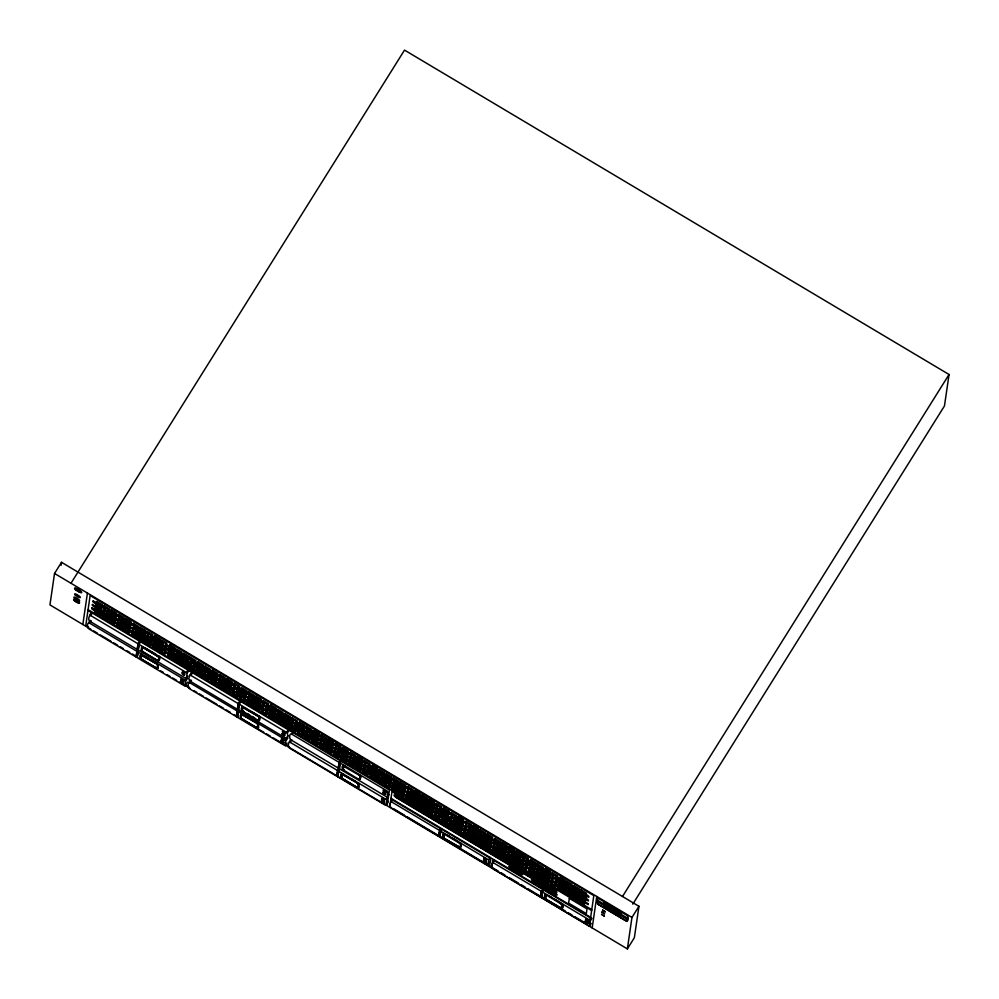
<?xml version="1.0" encoding="UTF-8"?>
<svg xmlns="http://www.w3.org/2000/svg" width="999" height="999" viewBox="0 0 999 999"><rect width="100%" height="100%" fill="white"/><g stroke="black" fill="none" stroke-linecap="round" stroke-linejoin="round"><path stroke-width="1.5" d="M273.177 737.874L627.372 948.888L634.353 937.724L638.948 906.293L61.513 562.3L54.533 573.463L49.95 604.907L90.884 629.283M61.076 565.297L61.513 562.3M82.842 624.5L87.425 593.056M136.051 656.992L136.888 651.311L89.573 623.126C87.138 621.341 86.551 628.259 88.961 628.945L136.051 656.992L137.225 650.761L138.224 651.36L137.6 655.619M91.284 612.762C89.935 614.785 86.913 619.78 90.085 621.39L137.188 649.45L138.349 643.219L139.348 643.818L138.174 650.049L185.514 678.234L186.351 678.458L187.949 675.898M137.188 649.45L138.012 643.768L139.985 640.621M187.6 682.18L184.528 685.851L137.05 657.592L138.224 651.36M138.174 650.049L139.011 644.355L140.971 641.208M157.343 667.844C159.465 668.319 156.306 668.93 155.657 667.719L141.933 659.54C139.073 659.215 139.398 652.609 142.27 654.495M141.184 650.361L141.621 647.177L142.395 647.202L158.004 656.568C160.065 657.28 158.916 662.187 156.806 660.002L143.082 651.823C141.221 651.66 140.722 648.676 142.432 650.799M141.096 658.179L140.684 655.219M157.505 667.594L156.081 667.782L141.958 659.377C139.673 658.94 140.197 653.496 142.395 654.757M142.407 651.373L142.233 647.539L143.182 647.752M141.346 658.141L141.296 655.581M157.305 668.044L157.33 664.422L141.121 655.057M161.189 640.759L161.314 639.86L166.821 643.144L166.683 644.03L157.929 639.397L157.805 640.297L160.489 642.369L163.299 643.568L163.436 642.682M158.928 658.915L159.228 656.83L158.891 657.379M157.917 668.406L158.366 665.284L157.118 664.273M142.308 651.51L156.781 660.177C159.528 663.061 160.814 657.167 158.029 656.405L143.294 647.627M159.54 659.278L159.665 656.855M176.299 649.85L176.436 648.963L181.93 652.247L181.806 653.134L172.802 648.289L172.665 649.175L175.349 651.261L178.172 652.447L178.297 651.56M185.24 685.963L185.514 680.307L137.874 651.91M186.363 678.421L187.113 673.226L188.699 670.741M190.447 679.969C189.098 681.992 186.076 686.987 189.248 688.611L236.351 716.658L237.512 710.439L238.511 711.026L237.337 717.257L284.678 745.441L285.514 745.666L287.113 743.106M191.471 672.589C190.122 674.625 187.1 679.607 190.272 681.231L237.362 709.29L238.536 703.059L239.535 703.646L238.361 709.877L285.414 737.911C287.799 739.847 288.511 733.378 286.626 732.454L239.198 704.195L241.159 701.048M237.362 709.29L238.199 703.608L240.16 700.461M236.351 716.658L237.512 710.439M238.361 709.877L239.198 704.195M238.299 712.449L237.337 717.257M242.195 714.884C239.685 712.399 239.46 719.205 242.245 719.043L257.705 728.171L258.554 727.534L258.604 723.838M240.821 715.908L241.159 713.798L240.784 714.397M241.845 708.541L242.145 706.48M242.045 714.822C240.472 714.035 240.26 717.969 241.571 718.581M242.457 708.903L242.757 706.842L242.445 711.101M241.433 716.271L241.746 714.173L242.532 714.347M256.768 727.622L257.58 727.759L257.73 724.175M257.405 720.067C259.265 721.615 260.04 717.12 258.316 716.483M258.304 719.779L258.966 719.792L259.415 716.67L259.078 717.22M257.28 727.147L257.917 727.222L257.967 723.551M258.204 728.071L258.117 724.25L241.983 714.597M243.269 711.663L256.993 719.842C259.553 723.101 261.076 717.007 258.217 716.233L243.719 707.604C241.234 705.044 240.085 710.926 242.745 711.325M259.228 720.704L259.927 716.795M262.962 701.473L263.087 700.586L268.594 703.858L268.456 704.757L259.028 699.662L258.891 700.549L261.576 702.634L264.398 703.82L264.523 702.934M277.36 710.077L277.497 709.178L282.992 712.462L282.867 713.348L273.888 708.541L273.763 709.427L276.448 711.513L279.258 712.699L279.395 711.812M285.527 745.629L285.814 739.972L238.174 711.575M290.809 739.522C289.46 741.545 286.438 746.54 289.61 748.164L336.713 776.211L337.874 769.992L338.873 770.579L337.699 776.81L384.902 804.919L385.876 805.219L388.261 801.398M336.713 776.211L337.537 770.529L339.51 767.382M339.061 762.362L291.745 734.178C289.285 732.379 288.811 739.347 291.134 739.997L338.224 768.044L339.398 761.812L340.397 762.412L339.223 768.643L386.563 796.827L387.387 797.052L388.986 794.492M338.224 768.044L339.398 761.812M337.699 776.81L338.873 770.579M339.223 768.643L340.397 762.412M356.593 787.1L342.607 778.596C339.61 778.508 340.159 771.79 343.057 774.525L357.754 783.291M342.182 777.734L341.046 776.585L341.496 773.401M344.205 765.434C341.508 763.998 341.283 770.354 344.131 770.429L358.117 778.933M342.707 767.294L343.007 765.234M341.933 778.134L341.87 774.237L357.954 783.416M342.133 777.484L342.108 773.726L341.758 774.312M343.306 769.854L343.269 766.133L344.131 765.609M343.319 767.657L343.619 765.596M357.642 786.7L357.892 787.349L357.992 783.641M358.254 778.833C360.252 780.419 360.914 775.686 359.053 775.162L342.694 765.721M356.543 786.887C358.816 789.947 360.452 783.903 357.767 783.491M359.153 778.533L359.802 778.596L360.277 775.424M357.854 778.596C360.339 781.805 361.963 775.736 359.078 774.999M360.09 779.457L360.889 775.786L360.539 776.335M379.033 770.479L379.158 769.592L384.665 772.864L384.528 773.763L375.362 768.818L375.224 769.705L377.909 771.79L380.731 772.989L380.856 772.102M385.889 805.182L386.638 799.999L388.224 797.502M387.412 797.015L387.587 791.283L340.047 762.949M387.237 804.969L389.423 790.047L87.962 610.464M389.797 806.493L391.97 791.57L591.645 910.514M438.686 836.113L439.51 830.431L392.207 802.247C389.76 800.449 389.185 807.379 391.596 808.054L438.686 836.113L439.86 829.882L440.859 830.469L440.234 834.739M410.214 793.581L410.089 794.467L415.584 797.739L415.709 796.852L407.467 791.295L407.604 790.409L413.099 793.693L412.974 794.58M490.234 861.288L487.162 864.959L439.685 836.7L440.859 830.469M442.682 837.025L443.131 833.84L443.906 833.865L459.515 843.231C461.588 843.993 460.439 848.913 458.316 846.665L443.194 837.674L443.469 833.291M444.068 838.149L443.281 837.299L444.08 833.653L444.105 837.374M453.758 819.492L453.633 820.379L456.318 822.464L459.128 823.651L459.265 822.764L450.911 817.194L451.048 816.308L456.543 819.58L456.418 820.466M459.965 846.952C461.588 848.601 461.863 843.83 459.54 843.056M487.862 865.084L488.611 859.889L490.197 857.404M489.622 865.958L490.721 858.503L390.884 799.025M491.62 867.157L492.719 859.689L590.546 917.981M540.471 896.99L541.296 891.308L493.993 863.124C491.545 861.325 490.971 868.256 493.381 868.93L540.471 896.99L541.645 890.758L542.632 891.345L541.47 897.577L588.811 925.773L589.635 925.986L591.233 923.426M541.47 897.577L542.632 891.345M562.375 905.406L562.062 907.492L561.063 908.016L546.366 899.362C543.256 899.337 544.143 892.294 546.79 895.466M545.941 898.501L544.805 897.352L545.254 894.167M545.854 899.025L545.067 898.176L545.854 894.53L545.891 898.251M561.725 908.041L561.85 904.495L546.815 895.291M545.841 899.212L560.064 907.716C562.812 910.589 564.123 904.694 561.313 903.933M566.346 882.08L566.483 881.193L571.977 884.465L571.853 885.364L563.186 880.793L563.049 881.68L565.734 883.765L568.556 884.964L568.681 884.065M561.75 907.829L562.637 907.916L562.974 905.768M580.881 889.909L580.756 890.796L586.251 894.068L586.376 893.181L580.506 889.784M589.46 925.436L593.818 895.591L90.135 595.541L85.789 625.386L88.461 626.985M589.647 925.961L590.397 920.766L591.982 918.281M592.182 927.921L596.765 896.478M598.101 902.097L598.114 904.12M606.755 907.916L607.854 908.665L606.73 908.079M610.526 910.151L611.7 911.338M614.785 912.699L616.395 913.548M615.384 913.049L615.796 913.298M616.67 912.699L616.383 911.962L620.928 915.234L617.981 913.586M617.607 914.884L617.682 914.347C613.898 912.774 621.378 916.832 617.644 914.684M627.022 919.317L626.76 921.003L625.661 920.753L598.413 904.507M627.372 948.888L631.955 917.444L638.948 906.293M70.979 583.266L404.52 50.112L949.05 374.5L944.467 405.944L632.792 904.145M259.54 720.217L258.142 719.917M258.516 727.597L257.13 727.297M360.402 778.983L359.265 778.795M357.942 787.312L356.743 787M358.541 787.699L358.916 787.087L357.742 786.962M460.514 847.589L444.056 838.336M89.723 615.247L90.709 615.584L92.283 613.061M88.586 622.827L90.16 620.304M89.573 623.126L91.159 620.604M158.004 656.568L158.766 656.106M156.781 660.177L159.353 660.389M158.441 660.501L157.942 659.864M156.88 664.11L157.243 663.398M139.011 644.355L186.338 672.552L187.912 670.029M185.315 680.169L186.788 677.572M185.989 680.806L187.562 678.284M189.935 675.074L190.896 675.424L192.47 672.901M188.911 682.442L189.748 682.729L191.446 680.269M257.255 720.179L243.244 711.837L243.606 711.126M242.67 715.147L242.557 714.16M241.471 718.718L242.557 718.668M258.554 715.696L258.192 716.408L242.432 707.342M242.22 714.71L258.117 723.451M257.292 723.85L258.291 723.576M286.626 732.454L288.099 729.869M287.3 733.104L288.886 730.581M285.502 739.772L288.124 735.726M286.276 740.471L287.862 737.949M291.745 734.178L293.331 731.655M289.273 741.995L290.234 742.357L291.808 739.822M342.819 769.23L343.656 769.305M344.917 765.808L344.555 766.52L343.294 766.096M343.032 774.7L342.919 773.713M357.53 783.341L357.892 782.617M338.536 771.128L385.864 799.325L387.437 796.79M391.208 801.947L392.794 799.412M439.685 836.7L439.023 835.564M459.515 843.231L459.877 842.519M458.291 846.84L459.065 846.34M492.994 862.824L494.58 860.289M561.288 904.107L561.663 903.396M560.064 907.716L560.839 907.217M542.295 891.895L589.622 920.091L591.208 917.569M622.502 896.49L949.05 374.5M284.191 740.222L281.643 738.698M140.522 654.67L157.293 664.198M443.756 834.165L445.005 834.59M545.529 895.042L546.628 895.379M605.594 907.379L604.432 906.543L605.569 907.542M613.398 912.162L612.012 911.175L613.823 912.224M285.202 732.841L282.63 731.206L285.239 732.654M587.974 922.964L586.013 922.04M609.74 908.303L610.389 908.603L607.954 906.942L610.039 908.366M611.55 909.465L613.498 910.913L610.451 909.102M612.162 909.927L609.827 908.728M74.725 599.388L77.422 600.661M183.416 682.991L180.981 681.343L183.504 682.18L183.217 681.618L180.931 680.544L183.267 682.417M385.314 793.194L383.104 791.595L385.09 793.88M384.066 802.209L381.668 800.686M486.051 862.1L483.966 860.938M588.011 921.815L585.576 920.166L587.986 920.554L585.564 919.205L586.775 920.416M609.939 908.391L608.591 907.616L610.352 909.04M605.906 903.583L604.62 903.196L607.792 904.744M606.343 904.545L605.694 903.346L606.343 903.983M241.721 713.81L243.007 714.597M342.495 773.738L343.369 774.15M184.365 675.436L182.268 674.088M384.028 800.998L382.155 799.887M486.001 860.901L483.828 859.415L486.301 860.027L483.953 858.029L484.977 858.253M608.441 905.656C603.159 902.959 614.56 908.715 608.204 905.631L608.978 906.33L607.579 905.007L609.065 905.369C597.652 899.4 609.003 905.581 605.144 903.933L607.692 905.856L605.981 904.432L606.98 905.344M77.235 601.935L79.083 602.335L77.984 601.061M183.479 671.59C180.257 670.891 187.712 674.65 183.816 671.79M184.216 674.125L182.317 672.764M182.817 673.863C189.473 676.635 177.073 669.792 184.403 674.874M182.193 680.406C178.883 679.42 185.964 683.491 182.867 680.819M283.004 733.703C288.162 735.851 278.696 730.556 284.315 734.49M284.228 735.127L282.33 733.753M383.004 798.363C379.757 797.439 386.75 801.41 383.678 798.763M382.342 800.636C388.998 803.471 376.348 796.29 384.128 801.835M586.763 919.13C583.453 918.143 590.534 922.214 587.449 919.542M256.78 727.834L242.22 719.205M357.217 786.712L356.306 786.937L341.833 778.271M183.317 672.864C187.712 674.525 179.595 669.742 183.479 672.889M283.504 732.704L285.052 734.115L282.617 732.766M282.642 738.81L284.216 740.034M283.054 741.196L281.506 739.784L283.991 740.396L281.443 738.873L282.642 740.097M519.93 873.601L522.427 874.35L511.488 867.02A3.159 0.699 32 0 0 509.078 866.408A3.159 0.699 32 0 0 511.263 868.518L519.917 873.675A3.134 0.699 32 0 0 522.702 874.525A3.134 0.699 32 0 0 520.142 872.177M382.842 799.625C387.3 801.323 379.083 796.49 383.004 799.65M484.64 860.676C490.172 862.849 478.721 856.443 486.101 861.737M586.425 921.553C591.957 923.725 580.494 917.319 587.887 922.614M619.305 913.81L618.643 913.598L620.779 914.859M610.501 910.301L611.026 910.451M606.655 906.73C609.078 907.529 602.834 903.845 605.144 905.831M189.748 682.729L237.175 710.976M54.533 573.463L631.955 917.444M597.852 900.449L627.672 918.206M597.652 901.835L627.472 919.592M611.688 911.363L610.926 910.663M598.801 904.619L625.674 920.628C628.496 923.501 629.295 915.584 626.361 914.984L599.425 898.938C596.765 896.752 596.091 904.182 598.676 904.545M88.087 609.627L591.758 909.677M145.192 648.001L155.732 654.283M90.709 615.584L138.012 643.768M190.896 675.424L238.199 703.608M251.935 711.937L259.253 716.395M390.971 798.363L590.646 917.307M338.574 767.494L339.56 768.094M247.327 713.523L249.825 715.009M252.322 716.495L254.807 717.981M137.525 648.9L138.524 649.5M237.712 708.741L238.699 709.34M446.69 834.664L449.325 836.225M451.96 837.799L458.553 841.732M440.509 831.018L488.598 859.852M548.476 895.541L551.111 897.102M553.746 898.675L560.339 902.609M290.234 742.357L337.537 770.529M351.286 778.858L355.232 781.218M145.355 656.505L147.989 658.066M150.624 659.64L157.343 663.648M252.235 720.092L257.505 723.239M184.927 684.452L188.948 686.85M285.414 744.317L289.435 746.703M393.781 808.865L404.433 815.209M407.093 816.795L498.326 871.14M501.011 872.739L505.032 875.136M509.053 877.534L518.431 883.116M521.116 884.714L525.137 887.112M527.809 888.71L545.229 899.088M547.914 900.686L551.935 903.084M555.956 905.481L565.334 911.063M568.019 912.661L572.04 915.059M574.725 916.657L585.439 923.039M337.05 775.674L338.049 776.26M93.556 630.881L97.577 633.279M100.262 634.877L110.989 641.258M113.661 642.856L117.682 645.254M120.367 646.852L123.052 648.451M127.073 650.849L129.758 652.434M132.43 654.033L137.8 657.23M140.472 658.828L143.157 660.426M147.178 662.824L149.862 664.422M152.535 666.021L156.556 668.406M160.577 670.804L163.262 672.402M167.283 674.8L169.967 676.398M172.64 677.996L176.661 680.381M179.345 681.98L190.072 688.373M194.093 690.771L196.766 692.369M199.45 693.968L203.471 696.353M206.156 697.951L216.87 704.345M219.555 705.943L223.576 708.328M226.261 709.927L230.282 712.324M234.303 714.722L238.324 717.12M240.996 718.718L243.681 720.316M246.366 721.902L250.387 724.3M253.059 725.898L263.786 732.292M266.471 733.89L270.492 736.275M589.622 920.091L590.384 920.728M186.338 672.552L187.1 673.189M561.638 903.558L562.499 904.282M158.354 656.018L159.128 656.368M344.106 770.591L343.132 769.929M459.852 842.681L460.714 843.406M243.581 711.288L242.832 710.801M385.864 799.325L386.625 799.962M257.193 723.613L257.954 724.125M384.702 791.645L385.901 792.869L383.678 791.72M586.95 920.591L587.862 921.253M484.99 859.54C481.043 856.48 488.698 861.388 485.664 858.665M485.164 859.714L486.076 860.376M183.654 673.051L184.315 673.488M383.179 799.812L384.103 800.486M460.077 842.632L461.063 843.406M243.094 711.563L242.27 711.176M605.007 907.117C602.809 906.031 607.779 909.053 605.057 907.142M562.05 903.645L562.949 904.395M358.229 783.016L359.19 783.628M343.793 769.417L342.782 768.755M609.502 905.768L606.917 903.895M443.531 837.125L443.019 836.388M511.313 868.468A2.835 0.624 32 0 1 509.365 866.57A2.835 0.624 32 0 1 511.513 867.12M79.47 602.797A3.372 0.749 32 0 1 77.348 602.16M74.288 599.038A3.372 0.749 32 0 1 77.585 600.599M78.259 601.086A3.372 0.749 32 0 1 79.533 602.385M91.858 607.904L91.733 608.791L94.418 610.876L97.228 612.062L97.365 611.176L94.68 609.09L91.858 607.904M92.432 604.47L92.295 605.357L94.98 607.442L97.802 608.641L97.927 607.754L92.432 604.47M93.119 600.986L92.994 601.885L95.679 603.958L98.489 605.157L98.614 604.27L95.929 602.185L93.119 600.986M95.067 611.763L94.942 612.649L100.437 615.933L100.574 615.034L95.067 611.763M95.579 608.316L95.454 609.203L100.949 612.487L101.086 611.588L98.401 609.515L95.579 608.316M96.216 604.932L96.091 605.831L101.586 609.103L101.723 608.216L96.216 604.932M96.853 601.523L96.728 602.409L102.223 605.694L102.348 604.795L96.853 601.523M99.313 608.516L99.188 609.402L104.683 612.674L104.82 611.788L99.313 608.516M100.025 605.032L99.888 605.918L105.395 609.203L105.519 608.316L102.835 606.231L100.025 605.032M99.163 612.225L99.026 613.111L104.533 616.395L104.658 615.496L101.973 613.423L99.163 612.225M102.335 616.008L102.21 616.895L107.705 620.179L107.842 619.28L105.157 617.207L102.335 616.008M103.159 612.849L103.022 613.736L105.707 615.809L108.529 617.007L108.654 616.121L105.969 614.035L103.159 612.849M104.083 605.819L103.946 606.705L109.453 609.977L109.578 609.09L104.083 605.819M104.083 609.59L103.958 610.489L109.453 613.761L109.59 612.874L106.905 610.789L104.083 609.59M106.219 616.358L106.094 617.245L111.588 620.516L111.726 619.63L109.041 617.544L106.219 616.358M106.793 612.924L106.656 613.811L109.353 615.896L112.163 617.095L112.288 616.208L106.793 612.924M107.48 609.44L107.355 610.339L110.04 612.412L112.85 613.611L112.987 612.724L110.29 610.639L107.48 609.44M109.428 620.217L109.303 621.103L114.798 624.387L114.935 623.488L112.25 621.415L109.428 620.217M109.94 616.77L109.815 617.657L112.5 619.742L115.31 620.941L115.447 620.042L109.94 616.77M110.577 613.386L110.452 614.285L115.946 617.557L116.084 616.67L113.399 614.585L110.577 613.386M111.214 609.977L111.089 610.864L116.583 614.148L116.708 613.249L111.214 609.977M113.674 616.97L113.549 617.857L116.234 619.942L119.043 621.128L119.181 620.242L113.674 616.97M114.385 613.486L114.248 614.373L119.755 617.657L119.88 616.77L117.195 614.685L114.385 613.486M113.524 620.679L113.386 621.565L118.893 624.85L119.018 623.95L113.524 620.679M116.858 624.6L116.721 625.486L122.228 628.758L122.353 627.872L119.668 625.786L116.858 624.6M117.67 621.428L117.545 622.327L123.039 625.599L123.177 624.712L117.67 621.428M118.594 614.41L118.469 615.297L121.154 617.37L123.963 618.568L124.101 617.682L118.594 614.41M118.606 618.181L118.481 619.068L123.976 622.352L124.101 621.465L121.416 619.38L118.606 618.181M120.567 624.837L120.442 625.724L123.127 627.809L125.936 629.008L126.061 628.121L123.376 626.036L120.567 624.837M121.141 621.415L121.004 622.302L123.689 624.387L126.511 625.574L126.636 624.687L123.951 622.602L121.141 621.415M121.828 617.931L121.703 618.818L127.198 622.09L127.323 621.203L124.638 619.118L121.828 617.931M123.776 628.708L123.651 629.595L129.146 632.866L129.271 631.98L123.776 628.708M124.288 625.262L124.163 626.148L129.658 629.42L129.795 628.533L124.288 625.262M124.925 621.878L124.8 622.764L130.295 626.036L130.419 625.149L127.735 623.064L124.925 621.878M125.562 618.468L125.424 619.355L130.931 622.627L131.056 621.74L125.562 618.468M128.022 625.449L127.897 626.336L133.391 629.62L133.516 628.733L128.022 625.449M128.734 621.977L128.596 622.864L131.281 624.949L134.103 626.136L134.228 625.249L131.543 623.164L128.734 621.977M127.86 629.158L127.735 630.057L130.419 632.13L133.242 633.329L133.367 632.442L130.682 630.357L127.86 629.158M131.668 633.553L131.543 634.452L137.038 637.724L137.163 636.838L131.668 633.553M133.416 623.364L133.279 624.25L135.964 626.336L138.786 627.534L138.911 626.648L133.416 623.364M132.492 630.394L132.355 631.281L135.04 633.366L137.862 634.565L137.987 633.666L135.302 631.593L132.492 630.394M133.416 627.147L133.292 628.034L135.976 630.119L138.786 631.306L138.923 630.419L136.239 628.334L133.416 627.147M135.302 633.753L135.165 634.64L140.672 637.924L140.797 637.037L135.302 633.753M135.876 630.332L135.739 631.218L141.246 634.49L141.371 633.603L135.876 630.332M136.563 626.848L136.426 627.734L141.933 631.006L142.058 630.119L136.563 626.848M138.511 637.624L138.374 638.511L143.881 641.783L144.006 640.896L141.321 638.811L138.511 637.624M139.023 634.178L138.898 635.064L144.393 638.336L144.518 637.449L139.023 634.178M139.66 630.794L139.523 631.68L145.03 634.952L145.155 634.065L139.66 630.794M140.297 627.384L140.16 628.271L145.667 631.543L145.792 630.656L140.297 627.384M142.757 634.365L142.62 635.264L148.127 638.536L148.252 637.649L142.757 634.365M143.469 630.893L143.332 631.78L148.839 635.052L148.963 634.165L146.279 632.08L143.469 630.893M142.595 638.086L142.47 638.973L145.155 641.046L147.964 642.245L148.102 641.358L145.417 639.273L142.595 638.086M145.517 641.733L145.379 642.632L150.886 645.903L151.011 645.017L148.327 642.931L145.517 641.733M146.329 638.573L146.204 639.46L151.698 642.744L151.836 641.845L149.151 639.772L146.329 638.573M147.253 631.543L147.128 632.429L152.622 635.714L152.76 634.827L147.253 631.543M147.265 635.327L147.128 636.213L152.635 639.485L152.76 638.598L147.265 635.327M149.763 642.27L149.638 643.156L152.323 645.242L155.132 646.428L155.27 645.541L149.763 642.27M150.337 638.836L150.212 639.722L155.707 643.006L155.844 642.12L150.337 638.836M151.024 635.352L150.899 636.251L156.393 639.522L156.531 638.636L151.024 635.352M152.972 646.128L152.847 647.015L158.341 650.299L158.479 649.4L152.972 646.128M153.496 642.682L153.359 643.568L158.866 646.852L158.991 645.953L153.496 642.682M154.121 639.298L153.996 640.197L156.681 642.27L159.49 643.468L159.628 642.582L156.943 640.496L154.121 639.298M154.758 635.888L154.633 636.775L160.127 640.059L160.265 639.16L154.758 635.888M157.218 642.881L157.093 643.768L159.778 645.854L162.6 647.04L162.725 646.153L157.218 642.881M157.068 646.59L156.943 647.477L162.437 650.761L162.562 649.862L159.877 647.789L157.068 646.59M159.578 650.062L159.44 650.948L164.947 654.22L165.072 653.334L159.578 650.062M160.389 646.89L160.265 647.777L162.949 649.862L165.759 651.061L165.896 650.174L163.212 648.089L160.389 646.89M161.326 643.643L161.201 644.53L163.886 646.615L166.696 647.814L166.821 646.915L161.326 643.643M164.635 651.148L164.51 652.035L170.005 655.319L170.13 654.42L164.635 651.148M165.21 647.727L165.072 648.613L170.579 651.885L170.704 650.998L168.019 648.913L165.21 647.727M165.896 644.243L165.772 645.129L171.266 648.401L171.391 647.514L165.896 644.243M167.844 655.007L167.72 655.893L173.214 659.178L173.339 658.291L167.844 655.007M168.356 651.56L168.232 652.447L170.916 654.532L173.726 655.731L173.863 654.845L171.179 652.759L168.356 651.56M168.993 648.189L168.868 649.075L174.363 652.347L174.488 651.46L171.803 649.375L168.993 648.189M169.63 644.767L169.505 645.654L175 648.938L175.125 648.051L169.63 644.767M172.09 651.76L171.965 652.647L177.46 655.931L177.585 655.032L172.09 651.76M171.94 655.469L171.803 656.355L177.31 659.64L177.435 658.753L174.75 656.668L171.94 655.469M174.688 659.165L174.563 660.052L180.057 663.324L180.182 662.437L177.497 660.351L174.688 659.165M175.512 655.993L175.374 656.88L180.881 660.164L181.006 659.278L175.512 655.993M176.436 652.747L176.311 653.633L181.806 656.917L181.943 656.018L176.436 652.747M178.696 659.652L178.571 660.539L181.256 662.624L184.066 663.811L184.203 662.924L178.696 659.652M179.271 656.218L179.146 657.105L184.64 660.389L184.778 659.502L179.271 656.218M179.957 652.734L179.832 653.633L182.517 655.706L185.327 656.905L185.464 656.018L179.957 652.734M181.905 663.511L181.781 664.397L187.275 667.682L187.412 666.783L184.728 664.71L181.905 663.511M182.43 660.064L182.293 660.951L187.8 664.235L187.924 663.336L182.43 660.064M183.054 656.68L182.929 657.579L188.424 660.851L188.561 659.964L183.054 656.68M183.691 653.271L183.566 654.158L189.061 657.442L189.198 656.543L183.691 653.271M186.151 660.264L186.026 661.151L188.711 663.236L191.521 664.422L191.658 663.536L188.973 661.45L186.151 660.264M186.863 656.78L186.738 657.679L192.233 660.951L192.37 660.064L189.685 657.979L186.863 656.78M186.001 663.973L185.876 664.859L191.371 668.144L191.496 667.245L188.811 665.172L186.001 663.973M188.649 667.519L188.524 668.418L194.018 671.69L194.156 670.804L188.649 667.519M189.473 664.36L189.348 665.247L192.033 667.332L194.842 668.531L194.967 667.632L189.473 664.36M190.397 657.33L190.272 658.216L192.957 660.302L195.767 661.5L195.891 660.614L190.397 657.33M190.409 661.113L190.272 662L195.779 665.272L195.904 664.385L190.409 661.113M192.957 668.156L192.819 669.043L195.504 671.128L198.326 672.327L198.451 671.428L192.957 668.156M193.519 664.735L193.394 665.621L198.888 668.893L199.026 668.006L193.519 664.735M194.218 661.251L194.081 662.137L196.766 664.223L199.588 665.409L199.713 664.522L194.218 661.251M196.166 672.015L196.029 672.914L201.536 676.186L201.661 675.299L198.976 673.214L196.166 672.015M196.678 668.568L196.553 669.467L199.238 671.54L202.048 672.739L202.173 671.852L199.488 669.767L196.678 668.568M197.315 665.197L197.178 666.083L202.685 669.355L202.809 668.468L197.315 665.197M197.952 661.775L197.814 662.674L200.499 664.747L203.321 665.946L203.446 665.059L197.952 661.775M200.412 668.768L200.275 669.655L205.782 672.939L205.906 672.052L203.222 669.967L200.412 668.768M201.111 665.297L200.986 666.183L206.481 669.455L206.618 668.568L201.111 665.297M200.25 672.477L200.125 673.363L202.809 675.449L205.619 676.648L205.757 675.761L203.072 673.676L200.25 672.477M203.309 676.286L203.184 677.172L208.679 680.456L208.816 679.557L203.309 676.286M204.133 673.126L203.996 674.013L206.681 676.098L209.503 677.285L209.628 676.398L204.133 673.126M205.057 666.096L204.92 666.982L207.605 669.068L210.427 670.254L210.552 669.367L205.057 666.096M205.057 669.867L204.932 670.766L207.617 672.839L210.427 674.038L210.564 673.151L207.879 671.066L205.057 669.867M207.317 676.61L207.18 677.497L212.687 680.781L212.812 679.882L207.317 676.61M207.879 673.189L207.755 674.075L213.262 677.347L213.386 676.46L207.879 673.189M208.579 669.705L208.441 670.591L211.126 672.677L213.948 673.863L214.073 672.976L211.388 670.891L208.579 669.705M210.527 680.469L210.389 681.368L215.896 684.64L216.021 683.753L210.527 680.469M211.039 677.022L210.914 677.921L213.599 679.994L216.408 681.193L216.533 680.307L211.039 677.022M211.676 673.651L211.538 674.537L214.223 676.623L217.045 677.809L217.17 676.922L211.676 673.651M212.312 670.229L212.175 671.128L217.682 674.4L217.807 673.513L212.312 670.229M214.773 677.222L214.635 678.109L217.32 680.194L220.142 681.393L220.267 680.494L217.582 678.421L214.773 677.222M214.61 680.931L214.485 681.817L217.17 683.903L219.98 685.102L220.117 684.215L214.61 680.931M215.472 673.751L215.347 674.637L220.854 677.909L220.979 677.022L215.472 673.751M217.794 684.752L217.657 685.651L223.164 688.923L223.289 688.036L217.794 684.752M219.53 674.562L219.405 675.449L224.9 678.733L225.037 677.834L219.53 674.562M218.606 681.593L218.481 682.479L223.976 685.751L224.113 684.864L221.428 682.792L218.606 681.593M219.543 678.346L219.405 679.233L224.912 682.504L225.037 681.618L222.352 679.532L219.543 678.346M221.666 685.102L221.528 685.988L227.035 689.26L227.16 688.373L221.666 685.102M222.228 681.668L222.103 682.554L224.787 684.64L227.597 685.838L227.735 684.939L225.05 682.866L222.228 681.668M222.927 678.184L222.789 679.07L228.296 682.354L228.421 681.468L222.927 678.184M224.875 688.96L224.738 689.847L230.245 693.119L230.369 692.232L224.875 688.96M225.387 685.514L225.25 686.4L230.757 689.672L230.881 688.786L228.197 686.7L225.387 685.514M226.024 682.13L225.886 683.016L231.393 686.301L231.518 685.414L226.024 682.13M226.648 678.721L226.523 679.607L232.018 682.879L232.155 681.992L226.648 678.721M229.121 685.714L228.983 686.6L231.668 688.686L234.49 689.872L234.615 688.985L229.121 685.714M229.82 682.23L229.695 683.116L232.38 685.202L235.19 686.4L235.327 685.501L232.642 683.428L229.82 682.23M228.958 689.422L228.833 690.309L231.518 692.394L234.328 693.581L234.453 692.694L231.768 690.609L228.958 689.422M232.33 693.381L232.205 694.268L237.7 697.552L237.824 696.665L232.33 693.381M233.154 690.222L233.017 691.108L238.524 694.38L238.649 693.493L233.154 690.222M234.078 683.191L233.941 684.078L239.448 687.349L239.573 686.463L234.078 683.191M234.078 686.975L233.953 687.861L239.448 691.133L239.585 690.247L236.9 688.161L234.078 686.975M236.388 694.018L236.263 694.904L241.758 698.176L241.895 697.29L236.388 694.018M236.963 690.584L236.838 691.47L242.332 694.755L242.47 693.855L239.785 691.783L236.963 690.584M237.65 687.1L237.525 687.986L240.21 690.072L243.019 691.271L243.157 690.384L237.65 687.1M239.598 697.876L239.473 698.763L244.967 702.035L245.105 701.148L239.598 697.876M240.122 694.43L239.985 695.316L245.492 698.588L245.617 697.702L240.122 694.43M240.747 691.046L240.622 691.932L246.116 695.217L246.254 694.33L243.569 692.245L240.747 691.046M241.383 687.637L241.258 688.523L246.753 691.795L246.89 690.908L241.383 687.637M243.843 694.63L243.719 695.516L249.213 698.788L249.35 697.901L243.843 694.63M244.555 691.146L244.43 692.032L247.115 694.118L249.925 695.316L250.062 694.417L247.377 692.344L244.555 691.146M243.694 698.338L243.569 699.225L249.063 702.497L249.188 701.61L243.694 698.338M246.99 702.235L246.865 703.121L252.36 706.405L252.497 705.506L246.99 702.235M248.739 692.045L248.601 692.931L251.286 695.017L254.108 696.203L254.233 695.316L248.739 692.045M247.814 699.075L247.677 699.962L253.184 703.234L253.309 702.347L250.624 700.262L247.814 699.075M248.739 695.816L248.614 696.715L254.108 699.987L254.245 699.1L248.739 695.816M250.861 702.522L250.737 703.408L256.231 706.693L256.356 705.794L253.671 703.721L250.861 702.522M251.436 699.1L251.298 699.987L256.805 703.259L256.93 702.372L254.245 700.287L251.436 699.1M252.123 695.616L251.998 696.503L254.683 698.588L257.492 699.775L257.617 698.888L252.123 695.616M254.071 706.38L253.946 707.28L259.44 710.551L259.565 709.665L256.88 707.579L254.071 706.38M254.583 702.934L254.458 703.833L259.952 707.105L260.09 706.218L254.583 702.934M255.22 699.562L255.095 700.449L257.779 702.534L260.589 703.721L260.714 702.834L258.029 700.749L255.22 699.562M255.856 696.141L255.732 697.04L261.226 700.311L261.351 699.425L255.856 696.141M258.316 703.134L258.192 704.02L260.876 706.106L263.686 707.304L263.823 706.418L258.316 703.134M258.167 706.842L258.029 707.729L263.536 711.013L263.661 710.127L258.167 706.842M261.351 710.776L261.214 711.675L266.721 714.947L266.845 714.06L261.351 710.776M262.163 707.617L262.038 708.503L267.532 711.775L267.67 710.888L262.163 707.617M263.099 704.37L262.974 705.257L268.469 708.528L268.594 707.642L265.909 705.556L263.099 704.37M265.734 711.4L265.597 712.299L268.281 714.372L271.104 715.571L271.228 714.685L265.734 711.4M266.296 707.979L266.171 708.865L271.666 712.137L271.803 711.251L266.296 707.979M266.995 704.495L266.858 705.381L272.365 708.653L272.49 707.767L266.995 704.495M268.943 715.272L268.806 716.158L274.313 719.43L274.438 718.543L268.943 715.272M269.455 711.825L269.318 712.712L274.825 715.983L274.95 715.097L272.265 713.011L269.455 711.825M270.092 708.441L269.955 709.327L275.462 712.612L275.587 711.713L272.902 709.64L270.092 708.441M270.729 705.032L270.592 705.918L273.276 708.004L276.099 709.19L276.224 708.303L270.729 705.032M273.189 712.012L273.052 712.911L278.559 716.183L278.684 715.296L273.189 712.012M273.027 715.734L272.902 716.62L275.587 718.693L278.396 719.892L278.534 719.005L273.027 715.734M275.749 719.38L275.624 720.267L281.119 723.538L281.243 722.652L275.749 719.38M276.573 716.208L276.436 717.095L279.121 719.18L281.943 720.379L282.068 719.492L279.383 717.407L276.573 716.208M277.497 712.961L277.372 713.848L282.867 717.132L283.004 716.233L280.319 714.16L277.497 712.961M279.795 719.904L279.67 720.791L285.165 724.075L285.289 723.176L282.605 721.103L279.795 719.904M280.369 716.483L280.232 717.369L282.917 719.455L285.739 720.641L285.864 719.755L280.369 716.483M281.056 712.999L280.931 713.885L283.616 715.971L286.426 717.157L286.551 716.271L281.056 712.999M283.004 723.763L282.879 724.662L288.374 727.934L288.499 727.047L283.004 723.763M283.516 720.316L283.391 721.216L286.076 723.288L288.886 724.487L289.023 723.601L283.516 720.316M284.153 716.945L284.028 717.831L286.713 719.917L289.523 721.103L289.648 720.217L284.153 716.945M284.79 713.523L284.665 714.422L290.16 717.694L290.284 716.807L284.79 713.523M287.25 720.516L287.125 721.403L292.62 724.687L292.744 723.8L290.06 721.715L287.25 720.516M287.962 717.045L287.824 717.931L290.509 720.017L293.331 721.203L293.456 720.316L287.962 717.045M287.1 724.225L286.963 725.124L292.47 728.396L292.595 727.509L289.91 725.424L287.1 724.225M290.222 728.009L290.097 728.895L295.592 732.18L295.716 731.28L293.032 729.208L290.222 728.009M291.046 724.849L290.909 725.736L293.594 727.809L296.416 729.008L296.541 728.121L293.856 726.036L291.046 724.849M291.97 717.819L291.833 718.706L297.34 721.977L297.465 721.091L291.97 717.819M291.97 721.59L291.845 722.489L297.34 725.761L297.477 724.874L294.792 722.789L291.97 721.59M294.418 728.446L294.293 729.332L299.787 732.604L299.912 731.718L294.418 728.446M294.992 725.012L294.855 725.898L297.54 727.984L300.362 729.183L300.487 728.283L294.992 725.012M295.679 721.528L295.542 722.414L298.239 724.5L301.049 725.699L301.174 724.799L295.679 721.528M297.627 732.304L297.502 733.191L302.997 736.463L303.122 735.576L297.627 732.304M298.139 728.858L298.014 729.745L303.509 733.016L303.646 732.13L298.139 728.858M298.776 725.474L298.651 726.36L304.146 729.645L304.27 728.758L298.776 725.474M299.413 722.065L299.275 722.951L301.96 725.037L304.782 726.223L304.907 725.336L299.413 722.065M301.873 729.058L301.748 729.944L304.433 732.03L307.242 733.216L307.367 732.329L304.683 730.244L301.873 729.058M302.585 725.574L302.447 726.46L307.954 729.745L308.079 728.845L302.585 725.574M301.71 732.766L301.586 733.653L307.08 736.925L307.217 736.038L301.71 732.766M304.583 736.463L304.458 737.349L309.952 740.621L310.077 739.735L307.392 737.649L304.583 736.463M305.407 733.291L305.269 734.178L307.954 736.263L310.776 737.462L310.901 736.575L305.407 733.291M306.331 726.261L306.193 727.16L308.878 729.233L311.7 730.431L311.825 729.545L306.331 726.261M306.331 730.044L306.206 730.931L311.7 734.215L311.838 733.316L309.153 731.243L306.331 730.044M308.778 736.9L308.654 737.786L314.148 741.058L314.273 740.172L308.778 736.9M309.353 733.466L309.215 734.352L311.9 736.438L314.722 737.637L314.847 736.738L309.353 733.466M310.04 729.982L309.915 730.868L315.409 734.153L315.534 733.254L312.849 731.181L310.04 729.982M311.988 740.759L311.863 741.645L317.357 744.917L317.482 744.03L311.988 740.759M312.5 737.312L312.375 738.199L315.06 740.284L317.869 741.47L318.007 740.584L315.322 738.498L312.5 737.312M313.137 733.928L313.012 734.814L318.506 738.099L318.631 737.212L313.137 733.928M313.773 730.519L313.636 731.405L316.321 733.491L319.143 734.677L319.268 733.79L313.773 730.519M316.233 737.512L316.109 738.398L321.603 741.67L321.728 740.783L319.043 738.698L316.233 737.512M316.945 734.028L316.808 734.914L322.315 738.199L322.44 737.299L319.755 735.227L316.945 734.028M316.071 741.221L315.946 742.107L318.631 744.193L321.441 745.379L321.578 744.492L316.071 741.221M319.38 745.179L319.243 746.066L324.75 749.337L324.875 748.451L322.19 746.365L319.38 745.179M321.116 734.977L320.991 735.876L326.486 739.148L326.623 738.261L321.116 734.977M320.192 742.007L320.067 742.894L325.562 746.178L325.699 745.291L320.192 742.007M321.129 738.761L320.991 739.647L323.688 741.733L326.498 742.931L326.623 742.032L323.938 739.959L321.129 738.761M323.127 745.379L322.989 746.265L325.674 748.351L328.496 749.55L328.621 748.651L323.127 745.379M323.688 741.945L323.564 742.844L329.071 746.116L329.195 745.229L326.511 743.144L323.688 741.945M324.388 738.473L324.25 739.36L329.757 742.632L329.882 741.745L324.388 738.473M326.336 749.238L326.198 750.124L331.705 753.408L331.83 752.522L329.146 750.436L326.336 749.238M326.848 745.791L326.723 746.678L329.408 748.763L332.217 749.962L332.342 749.075L326.848 745.791M327.485 742.419L327.347 743.306L330.032 745.391L332.854 746.578L332.979 745.691L327.485 742.419M328.122 738.998L327.984 739.884L333.491 743.169L333.616 742.282L328.122 738.998M330.582 745.991L330.444 746.877L335.951 750.162L336.076 749.262L330.582 745.991M331.281 742.519L331.156 743.406L336.663 746.678L336.788 745.791L331.281 742.519M330.419 749.7L330.294 750.586L335.789 753.87L335.926 752.984L333.241 750.898L330.419 749.7M333.591 753.583L333.466 754.482L338.961 757.754L339.098 756.867L336.413 754.782L333.591 753.583M334.415 750.424L334.29 751.31L339.785 754.582L339.91 753.696L334.415 750.424M335.339 743.393L335.214 744.28L337.899 746.365L340.709 747.564L340.834 746.665L335.339 743.393M335.352 747.177L335.214 748.064L337.899 750.149L340.721 751.335L340.846 750.449L338.162 748.363L335.352 747.177M337.862 754.295L337.724 755.182L343.231 758.466L343.356 757.567L337.862 754.295M338.424 750.873L338.299 751.76L343.793 755.032L343.931 754.145L338.424 750.873M339.123 747.389L338.986 748.276L344.493 751.548L344.618 750.661L341.933 748.576L339.123 747.389M341.071 758.154L340.934 759.04L346.441 762.324L346.566 761.438L341.071 758.154M341.583 754.707L341.446 755.594L344.131 757.679L346.953 758.878L347.078 757.991L341.583 754.707M342.22 751.335L342.083 752.222L347.59 755.494L347.714 754.607L345.03 752.522L342.22 751.335M342.844 747.914L342.719 748.8L345.404 750.886L348.226 752.085L348.351 751.198L342.844 747.914M345.317 754.907L345.179 755.793L350.686 759.078L350.811 758.179L348.127 756.106L345.317 754.907M346.016 751.435L345.891 752.322L351.386 755.594L351.523 754.707L346.016 751.435M345.154 758.616L345.03 759.502L347.714 761.588L350.524 762.786L350.661 761.9L345.154 758.616M348.501 762.524L348.376 763.411L353.871 766.695L354.008 765.796L348.501 762.524M349.325 759.365L349.2 760.251L351.885 762.337L354.695 763.523L354.82 762.637L352.135 760.551L349.325 759.365M350.249 752.334L350.125 753.221L352.809 755.306L355.619 756.493L355.744 755.606L350.249 752.334M350.249 756.106L350.125 757.005L352.809 759.078L355.632 760.276L355.756 759.39L350.249 756.106M352.322 762.811L352.197 763.698L357.692 766.97L357.829 766.083L352.322 762.811M352.897 759.377L352.772 760.264L358.266 763.548L358.391 762.649L355.706 760.576L352.897 759.377M353.584 755.893L353.459 756.78L358.953 760.064L359.091 759.165L356.406 757.092L353.584 755.893M355.532 766.67L355.407 767.557L360.901 770.828L361.039 769.942L358.354 767.856L355.532 766.67M356.044 763.224L355.919 764.11L358.604 766.196L361.426 767.382L361.551 766.495L358.866 764.41L356.044 763.224M356.68 759.839L356.556 760.726L362.05 764.01L362.187 763.124L359.503 761.038L356.68 759.839M357.317 756.43L357.192 757.317L359.877 759.402L362.687 760.589L362.824 759.702L357.317 756.43M359.777 763.423L359.652 764.31L362.337 766.395L365.147 767.582L365.284 766.695L362.6 764.61L359.777 763.423M360.489 759.939L360.364 760.826L365.859 764.11L365.984 763.211L360.489 759.939M359.628 767.132L359.49 768.019L364.997 771.29L365.122 770.404L359.628 767.132M362.649 770.991L362.525 771.877L368.019 775.149L368.156 774.262L362.649 770.991M364.398 760.788L364.273 761.688L369.767 764.959L369.892 764.073L364.398 760.788M363.474 767.819L363.349 768.706L366.034 770.791L368.843 771.99L368.968 771.103L366.283 769.018L363.474 767.819M364.398 764.572L364.273 765.459L366.958 767.544L369.78 768.743L369.905 767.856L367.22 765.771L364.398 764.572M367.195 771.69L367.058 772.577L369.742 774.662L372.565 775.848L372.689 774.962L367.195 771.69M367.769 768.256L367.632 769.143L370.317 771.228L373.139 772.427L373.264 771.54L367.769 768.256M368.456 764.772L368.319 765.671L371.004 767.744L373.826 768.943L373.951 768.056L371.266 765.971L368.456 764.772M370.404 775.549L370.267 776.435L375.774 779.72L375.899 778.82L370.404 775.549M370.916 772.102L370.791 772.989L373.476 775.074L376.286 776.273L376.411 775.374L373.726 773.301L370.916 772.102M371.553 768.718L371.416 769.617L376.923 772.889L377.048 772.002L371.553 768.718M372.19 765.309L372.053 766.196L377.56 769.48L377.684 768.581L372.19 765.309M374.65 772.302L374.513 773.189L377.197 775.274L380.02 776.46L380.144 775.574L374.65 772.302M374.488 776.011L374.363 776.897L377.048 778.983L379.857 780.182L379.995 779.282L377.31 777.21L374.488 776.011M377.422 779.782L377.285 780.681L382.792 783.953L382.917 783.066L380.232 780.981L377.422 779.782M378.234 776.623L378.109 777.509L383.604 780.781L383.741 779.894L378.234 776.623M379.17 773.376L379.033 774.262L384.54 777.534L384.665 776.648L381.98 774.562L379.17 773.376M381.256 780.194L381.131 781.081L386.625 784.352L386.763 783.466L381.256 780.194M381.83 776.76L381.705 777.647L387.2 780.931L387.325 780.032L381.83 776.76M382.517 773.276L382.392 774.163L385.077 776.248L387.887 777.447L388.024 776.56L382.517 773.276M384.465 784.053L384.34 784.939L389.835 788.211L389.972 787.324L384.465 784.053M384.977 780.606L384.852 781.493L390.347 784.764L390.484 783.878L384.977 780.606M385.614 777.222L385.489 778.109L390.984 781.393L391.121 780.506L385.614 777.222M386.251 773.813L386.126 774.7L388.811 776.785L391.62 777.971L391.758 777.085L386.251 773.813M388.711 780.806L388.586 781.693L391.271 783.778L394.081 784.964L394.218 784.078L391.533 781.992L388.711 780.806M389.423 777.322L389.298 778.209L394.792 781.493L394.917 780.594L392.232 778.521L389.423 777.322M388.561 784.515L388.424 785.401L393.931 788.673L394.056 787.786L388.561 784.515M391.67 788.273L391.546 789.16L397.04 792.432L397.165 791.545L391.67 788.273M392.495 785.102L392.357 786.001L395.042 788.074L397.864 789.272L397.989 788.386L395.304 786.3L392.495 785.102M393.419 778.084L393.281 778.97L395.966 781.056L398.788 782.242L398.913 781.355L393.419 778.084M393.419 781.855L393.294 782.741L395.979 784.827L398.788 786.026L398.926 785.139L393.419 781.855M395.279 788.548L395.154 789.435L397.839 791.52L400.649 792.719L400.786 791.832L395.279 788.548M395.854 785.127L395.729 786.013L398.414 788.099L401.223 789.285L401.348 788.398L395.854 785.127M396.541 781.643L396.416 782.529L401.91 785.801L402.048 784.914L399.363 782.829L396.541 781.643M398.489 792.407L398.364 793.306L403.858 796.578L403.996 795.691L398.489 792.407M399.001 788.96L398.876 789.859L401.561 791.932L404.383 793.131L404.508 792.244L401.823 790.159L399.001 788.96M399.637 785.589L399.513 786.475L402.197 788.561L405.007 789.747L405.144 788.86L399.637 785.589M400.274 782.167L400.149 783.066L402.834 785.139L405.644 786.338L405.781 785.451L400.274 782.167M402.734 789.16L402.609 790.047L408.104 793.331L408.241 792.444L402.734 789.16M403.446 785.689L403.321 786.575L408.816 789.847L408.941 788.96L406.256 786.875L403.446 785.689M402.585 792.869L402.447 793.768L405.132 795.841L407.954 797.04L408.079 796.153L402.585 792.869M405.844 796.827L405.719 797.714L411.213 800.998L411.351 800.099L405.844 796.827M407.592 786.638L407.467 787.524L412.962 790.796L413.087 789.909L407.592 786.638M406.668 793.656L406.543 794.555L412.038 797.826L412.162 796.94L409.478 794.854L406.668 793.656M409.64 797.002L409.515 797.889L412.2 799.974L415.01 801.173L415.147 800.286L412.462 798.201L409.64 797.002M410.901 790.097L410.776 790.983L413.461 793.069L416.271 794.255L416.408 793.368L410.901 790.097M412.849 800.861L412.724 801.76L418.219 805.032L418.356 804.145L415.671 802.06L412.849 800.861M413.374 797.414L413.236 798.313L418.743 801.585L418.868 800.699L416.183 798.613L413.374 797.414M413.998 794.043L413.873 794.929L419.368 798.201L419.505 797.314L416.82 795.229L413.998 794.043M414.635 790.621L414.51 791.52L420.005 794.792L420.142 793.905L414.635 790.621M417.095 797.614L416.97 798.501L419.655 800.586L422.465 801.785L422.602 800.898L419.917 798.813L417.095 797.614M417.807 794.143L417.682 795.029L420.367 797.115L423.176 798.301L423.301 797.414L417.807 794.143M416.945 801.323L416.808 802.222L422.315 805.494L422.44 804.607L419.755 802.522L416.945 801.323M419.88 805.057L419.755 805.943L425.249 809.215L425.387 808.328L422.702 806.243L419.88 805.057M420.791 801.847L420.666 802.734L423.351 804.819L426.161 806.006L426.298 805.119L423.613 803.034L420.791 801.847M421.453 798.513L421.316 799.412L424.001 801.485L426.823 802.684L426.948 801.797L421.453 798.513M421.903 795.004L421.778 795.891L427.272 799.163L427.41 798.276L421.903 795.004M423.988 805.494L423.863 806.38L426.548 808.466L429.358 809.652L429.483 808.765L423.988 805.494M424.563 802.06L424.425 802.946L429.932 806.23L430.057 805.344L427.372 803.258L424.563 802.06M425.249 798.576L425.124 799.462L427.809 801.548L430.619 802.746L430.744 801.86L425.249 798.576M427.197 809.352L427.072 810.239L432.567 813.511L432.704 812.624L427.197 809.352M427.709 805.906L427.584 806.792L433.079 810.064L433.216 809.178L427.709 805.906M428.346 802.522L428.221 803.408L433.716 806.692L433.841 805.806L428.346 802.522M428.983 799.113L428.858 799.999L431.543 802.085L434.353 803.271L434.478 802.384L428.983 799.113M431.443 806.106L431.318 806.992L434.003 809.078L436.813 810.264L436.95 809.377L434.265 807.292L431.443 806.106M432.155 802.622L432.018 803.508L434.702 805.594L437.525 806.792L437.649 805.906L434.965 803.82L432.155 802.622M431.293 809.814L431.156 810.701L436.663 813.973L436.788 813.086L431.293 809.814M434.515 813.823L434.39 814.709L439.885 817.981L440.01 817.095L434.515 813.823M436.263 803.633L436.126 804.52L438.811 806.605L441.633 807.791L441.758 806.905L436.263 803.633M435.339 810.651L435.202 811.55L437.887 813.623L440.709 814.822L440.834 813.935L438.149 811.85L435.339 810.651M436.263 807.404L436.138 808.291L438.823 810.376L441.633 811.575L441.77 810.689L436.263 807.404M438.723 814.41L438.598 815.296L441.283 817.382L444.093 818.568L444.218 817.681L438.723 814.41M439.298 810.976L439.16 811.862L444.667 815.147L444.792 814.26L442.107 812.175L439.298 810.976M439.985 807.492L439.847 808.378L442.532 810.464L445.354 811.663L445.479 810.776L439.985 807.492M441.933 818.268L441.808 819.155L447.302 822.427L447.427 821.54L444.742 819.467L441.933 818.268M442.445 814.822L442.32 815.708L445.005 817.794L447.814 818.98L447.952 818.094L442.445 814.822M443.081 811.438L442.957 812.324L445.641 814.41L448.451 815.609L448.576 814.722L443.081 811.438M443.718 808.029L443.581 808.915L449.088 812.187L449.213 811.3L443.718 808.029M446.178 815.022L446.053 815.908L448.738 817.994L451.548 819.18L451.673 818.293L446.178 815.022M446.89 811.538L446.753 812.424L452.26 815.708L452.385 814.822L446.89 811.538M446.016 818.73L445.891 819.617L451.386 822.889L451.523 822.002L448.838 819.917L446.016 818.73M449.3 822.714L449.163 823.601L454.67 826.885L454.795 825.998L452.11 823.913L449.3 822.714M450.112 819.555L449.987 820.441L455.482 823.713L455.619 822.826L452.934 820.741L450.112 819.555M451.036 812.524L450.911 813.411L453.596 815.496L456.406 816.683L456.543 815.796L451.036 812.524M453.196 822.914L453.059 823.8L455.744 825.886L458.566 827.085L458.691 826.198L456.006 824.113L453.196 822.914M454.458 816.008L454.32 816.895L457.005 818.98L459.827 820.167L459.952 819.28L454.458 816.008M456.406 826.772L456.268 827.671L461.775 830.943L461.9 830.057L459.215 827.971L456.406 826.772M456.918 823.326L456.78 824.225L462.287 827.497L462.412 826.61L456.918 823.326M457.554 819.954L457.417 820.841L460.102 822.926L462.924 824.113L463.049 823.226L457.554 819.954M458.179 816.533L458.054 817.432L460.739 819.505L463.561 820.703L463.686 819.817L458.179 816.533M460.651 823.526L460.514 824.412L463.199 826.498L466.021 827.696L466.146 826.81L460.651 823.526M461.351 820.054L461.226 820.941L466.72 824.212L466.858 823.326L461.351 820.054M460.489 827.234L460.364 828.134L463.049 830.206L465.859 831.405L465.996 830.519L463.311 828.433L460.489 827.234M464.173 831.493L464.048 832.379L469.542 835.651L469.667 834.764L464.173 831.493M464.997 828.321L464.86 829.207L470.367 832.492L470.492 831.593L467.807 829.52L464.997 828.321M465.921 821.29L465.784 822.177L468.469 824.262L471.291 825.461L471.416 824.575L465.921 821.29M465.921 825.074L465.796 825.961L471.291 829.232L471.428 828.346L465.921 825.074M468.056 831.792L467.932 832.691L473.426 835.963L473.563 835.077L468.056 831.792M468.631 828.371L468.494 829.257L474.001 832.529L474.125 831.643L471.441 829.57L468.631 828.371M469.318 824.887L469.193 825.773L471.878 827.859L474.687 829.058L474.812 828.159L472.127 826.086L469.318 824.887M471.266 835.664L471.141 836.55L476.635 839.822L476.773 838.935L471.266 835.664M471.778 832.217L471.653 833.104L474.338 835.189L477.147 836.375L477.285 835.489L474.6 833.403L471.778 832.217M472.415 828.833L472.29 829.719L474.975 831.805L477.784 833.004L477.922 832.105L475.237 830.032L472.415 828.833M473.051 825.424L472.927 826.31L475.611 828.396L478.421 829.582L478.546 828.695L473.051 825.424M475.512 832.404L475.387 833.303L478.071 835.376L480.881 836.575L481.019 835.688L475.512 832.404M476.223 828.933L476.086 829.819L478.771 831.905L481.593 833.091L481.718 832.204L479.033 830.132L476.223 828.933M475.362 836.126L475.224 837.012L477.909 839.098L480.731 840.284L480.856 839.397L478.171 837.312L475.362 836.126M478.209 839.884L478.084 840.771L483.578 844.043L483.716 843.156L478.209 839.884M479.957 829.682L479.82 830.569L485.327 833.853L485.452 832.966L479.957 829.682M479.033 836.712L478.896 837.599L481.58 839.684L484.403 840.883L484.527 839.984L481.843 837.911L479.033 836.712M479.957 833.466L479.832 834.352L482.517 836.438L485.327 837.624L485.464 836.737L479.957 833.466M482.13 840.296L481.993 841.183L484.677 843.268L487.5 844.467L487.624 843.581L482.13 840.296M482.692 836.875L482.567 837.761L488.061 841.033L488.199 840.147L482.692 836.875M483.379 833.391L483.254 834.277L488.761 837.549L488.886 836.663L483.379 833.391M485.339 844.155L485.202 845.054L490.709 848.326L490.834 847.439L485.339 844.155M485.851 840.708L485.714 841.608L488.399 843.68L491.221 844.879L491.346 843.993L488.661 841.907L485.851 840.708M486.488 837.337L486.351 838.223L491.858 841.495L491.983 840.609L486.488 837.337M487.112 833.915L486.988 834.814L489.672 836.887L492.482 838.086L492.619 837.199L487.112 833.915M489.585 840.908L489.448 841.795L494.955 845.079L495.079 844.192L489.585 840.908M490.284 837.437L490.159 838.323L495.654 841.595L495.791 840.708L490.284 837.437M489.423 844.617L489.298 845.516L491.983 847.589L494.792 848.788L494.917 847.901L492.232 845.816L489.423 844.617M493.007 848.7L492.882 849.587L498.376 852.871L498.513 851.972L495.829 849.899L493.007 848.7M493.943 841.795L493.806 842.681L496.491 844.767L499.313 845.966L499.438 845.079L496.753 842.994L493.943 841.795M493.831 845.541L493.706 846.428L499.2 849.699L499.325 848.813L493.831 845.541M494.755 838.511L494.63 839.397L500.124 842.669L500.249 841.782L494.755 838.511M496.953 841.658L496.815 842.544L502.322 845.828L502.447 844.929L496.953 841.658M496.99 845.404L496.865 846.29L502.36 849.562L502.497 848.675L499.812 846.59L496.99 845.404M496.603 848.863L496.478 849.749L501.973 853.034L502.11 852.147L499.425 850.062L496.603 848.863M499.812 852.721L499.687 853.621L505.182 856.892L505.319 856.006L502.634 853.92L499.812 852.721M500.324 849.275L500.199 850.174L505.694 853.446L505.831 852.559L500.324 849.275M500.961 845.903L500.836 846.79L506.331 850.062L506.468 849.175L503.783 847.09L500.961 845.903M501.598 842.482L501.473 843.381L504.158 845.454L506.968 846.653L507.105 845.766L501.598 842.482M504.058 849.475L503.933 850.361L506.618 852.447L509.428 853.646L509.565 852.759L506.88 850.673L504.058 849.475M503.908 853.183L503.771 854.083L509.278 857.354L509.403 856.468L503.908 853.183M504.77 846.003L504.645 846.89L507.33 848.975L510.139 850.161L510.264 849.275L507.579 847.189L504.77 846.003M506.968 856.792L506.843 857.691L512.337 860.963L512.462 860.077L509.777 857.991L506.968 856.792M507.792 853.633L507.654 854.52L510.339 856.605L513.161 857.804L513.286 856.905L510.601 854.832L507.792 853.633M508.716 846.603L508.578 847.489L514.085 850.773L514.21 849.887L508.716 846.603M508.716 850.386L508.591 851.273L514.085 854.545L514.223 853.658L508.716 850.386M510.951 857.354L510.826 858.241L513.511 860.326L516.321 861.513L516.446 860.626L510.951 857.354M511.525 853.92L511.388 854.807L514.073 856.892L516.895 858.091L517.02 857.204L511.525 853.92M512.212 850.436L512.087 851.323L517.582 854.607L517.707 853.72L512.212 850.436M514.16 861.213L514.035 862.1L519.53 865.371L519.655 864.485L514.16 861.213M514.672 857.766L514.547 858.653L520.042 861.925L520.179 861.038L517.494 858.965L514.672 857.766M515.309 854.382L515.184 855.269L517.869 857.354L520.679 858.553L520.804 857.666L515.309 854.382M515.946 850.973L515.821 851.86L521.316 855.132L521.441 854.245L515.946 850.973M518.406 857.966L518.281 858.853L523.776 862.125L523.901 861.238L518.406 857.966M518.256 861.675L518.119 862.562L520.804 864.647L523.626 865.833L523.751 864.947L521.066 862.861L518.256 861.675M519.118 854.482L518.981 855.369L521.665 857.454L524.487 858.653L524.612 857.766L521.928 855.681L519.118 854.482M521.003 865.284L520.879 866.17L526.373 869.442L526.51 868.556L521.003 865.284M522.752 855.082L522.627 855.968L525.312 858.054L528.121 859.252L528.246 858.366L522.752 855.082M521.828 862.112L521.703 862.999L527.197 866.283L527.322 865.384L521.828 862.112M522.764 858.865L522.627 859.752L525.312 861.837L528.134 863.024L528.259 862.137L525.574 860.064L522.764 858.865M525.686 866.27L525.549 867.157L531.056 870.429L531.181 869.542L525.686 866.27M526.261 862.836L526.123 863.723L531.63 867.007L531.755 866.121L526.261 862.836M526.948 859.352L526.81 860.239L529.495 862.324L532.317 863.523L532.442 862.636L529.757 860.551L526.948 859.352M528.896 870.129L528.758 871.016L534.265 874.3L534.39 873.401L528.896 870.129M529.408 866.682L529.283 867.569L534.777 870.853L534.915 869.954L529.408 866.682M530.044 863.298L529.907 864.197L535.414 867.469L535.539 866.583L530.044 863.298M530.681 859.889L530.544 860.776L536.051 864.06L536.176 863.161L530.681 859.889M533.141 866.882L533.004 867.769L538.511 871.041L538.636 870.154L535.951 868.069L533.141 866.882M533.853 863.398L533.716 864.285L536.401 866.37L539.223 867.569L539.348 866.682L536.663 864.597L533.853 863.398M532.979 870.591L532.854 871.478L538.349 874.749L538.486 873.863L532.979 870.591M535.939 874.287L535.801 875.174L541.308 878.458L541.433 877.559L535.939 874.287M536.75 871.128L536.625 872.015L539.31 874.1L542.12 875.286L542.257 874.4L539.572 872.314L536.75 871.128M537.674 864.098L537.549 864.984L540.234 867.07L543.044 868.256L543.181 867.369L537.674 864.098M537.687 867.869L537.549 868.768L540.234 870.841L543.056 872.04L543.181 871.153L540.496 869.068L537.687 867.869M540.159 874.774L540.022 875.661L542.707 877.746L545.529 878.945L545.654 878.059L542.969 875.973L540.159 874.774M540.721 871.353L540.596 872.239L546.091 875.511L546.228 874.625L540.721 871.353M541.408 867.869L541.283 868.755L546.79 872.027L546.915 871.14L544.23 869.055L541.408 867.869M543.369 878.633L543.231 879.532L548.738 882.804L548.863 881.917L546.178 879.832L543.369 878.633M543.881 875.186L543.743 876.086L549.25 879.357L549.375 878.471L543.881 875.186M544.517 871.815L544.38 872.701L549.887 875.973L550.012 875.087L544.517 871.815M545.142 868.393L545.017 869.292L550.511 872.564L550.649 871.677L545.142 868.393M547.614 875.386L547.477 876.273L550.162 878.358L552.984 879.557L553.109 878.67L547.614 875.386M547.452 879.095L547.327 879.994L550.012 882.067L552.822 883.266L552.947 882.379L547.452 879.095M548.314 871.915L548.189 872.801L550.874 874.887L553.683 876.073L553.821 875.186L548.314 871.915M550.561 883.004L550.424 883.89L555.931 887.162L556.056 886.275L550.561 883.004M552.297 872.814L552.172 873.7L557.667 876.972L557.804 876.086L552.297 872.814M551.373 879.832L551.248 880.731L556.743 884.003L556.88 883.116L551.373 879.832M552.31 876.585L552.172 877.472L557.679 880.756L557.804 879.869L555.119 877.784L552.31 876.585M555.019 883.653L554.895 884.552L557.579 886.625L560.389 887.824L560.514 886.937L555.019 883.653M555.594 880.231L555.456 881.118L560.963 884.39L561.088 883.503L555.594 880.231M556.281 876.747L556.156 877.634L561.65 880.918L561.775 880.019L556.281 876.747M558.229 887.524L558.104 888.411L563.598 891.682L563.723 890.796L558.229 887.524M558.741 884.078L558.616 884.964L561.301 887.05L564.11 888.236L564.248 887.349L561.563 885.264L558.741 884.078M559.378 880.693L559.253 881.58L564.747 884.864L564.872 883.965L562.187 881.892L559.378 880.693M560.014 877.284L559.89 878.171L562.574 880.256L565.384 881.443L565.509 880.556L560.014 877.284M562.474 884.277L562.35 885.164L565.034 887.237L567.844 888.436L567.981 887.549L562.474 884.277M562.325 887.986L562.187 888.873L567.694 892.144L567.819 891.258L565.134 889.172L562.325 887.986M564.735 891.383L564.61 892.269L570.104 895.554L570.242 894.667L567.557 892.582L564.735 891.383M565.559 888.223L565.422 889.11L570.928 892.382L571.053 891.495L568.369 889.41L565.559 888.223M566.483 884.977L566.358 885.863L571.853 889.135L571.99 888.248L566.483 884.977M569.08 892.157L568.955 893.044L571.64 895.129L574.45 896.328L574.587 895.441L571.903 893.356L569.08 892.157M569.655 888.735L569.53 889.622L575.024 892.894L575.162 892.007L569.655 888.735M570.342 885.251L570.217 886.138L575.711 889.41L575.849 888.523L573.164 886.438L570.342 885.251M569.318 898.351L568.631 903.096L586.326 913.648L587.012 908.89L569.318 898.351M572.29 896.016L572.165 896.915L577.659 900.186L577.797 899.3L575.112 897.214L572.29 896.016M572.814 892.569L572.677 893.468L578.184 896.74L578.309 895.853L575.624 893.768L572.814 892.569M573.438 889.197L573.314 890.084L578.808 893.356L578.945 892.469L576.261 890.384L573.438 889.197M574.075 885.788L573.95 886.675L579.445 889.947L579.582 889.06L574.075 885.788M576.535 892.769L576.411 893.655L581.918 896.94L582.042 896.053L579.358 893.968L576.535 892.769M577.247 889.297L577.122 890.184L579.807 892.269L582.617 893.456L582.754 892.569L577.247 889.297M576.386 896.478L576.261 897.377L581.755 900.648L581.88 899.762L576.386 896.478M579.133 900.099L579.008 900.986L584.502 904.257L584.64 903.371L579.133 900.099M579.957 896.927L579.832 897.826L585.327 901.098L585.451 900.211L579.957 896.927M580.894 893.68L580.756 894.567L583.441 896.652L586.263 897.851L586.388 896.965L583.703 894.879L580.894 893.68M583.428 893.106L583.304 893.993L585.988 896.078L588.798 897.277L588.923 896.39L586.238 894.305L583.428 893.106M582.966 896.79L582.842 897.676L585.526 899.762L588.336 900.961L588.461 900.074L585.776 897.989L582.966 896.79M582.792 900.449L582.654 901.335L588.161 904.607L588.286 903.72L582.792 900.449M617.307 910.489C615.996 911.388 611.987 907.005 617.744 911.9L617.307 910.489M619.18 911.612L619.617 913.011C621.54 912.649 623.214 914.922 619.18 911.612M619.143 915.309L619.929 916.258L619.143 915.309M612.424 911.438L613.798 912.412L612.424 911.438M613.711 910.676L616.021 912.312L613.786 910.651M604.158 904.957L607.667 907.192L604.158 904.957M611.188 906.742C614.273 911.637 614.847 907.904 611.276 906.717M74.251 599.75C77.585 604.82 80.994 601.41 74.251 599.75M181.381 678.845L183.953 680.481L181.381 678.845M181.156 679.208L183.729 680.843L181.294 679.195M180.819 681.63L183.391 683.266L180.819 681.63M282.467 731.505L285.04 733.141L282.467 731.505M282.13 733.928L284.703 735.564L282.13 733.928M281.281 740.147L283.853 742.644L281.281 741.008L283.803 741.845L283.504 741.295L281.281 740.147M281.106 741.295L283.679 742.931L281.106 741.295M383.554 789.897L386.126 791.533L383.554 789.897M383.329 790.259L385.901 791.895L383.329 790.259M382.992 792.682L385.564 794.317L382.992 792.682M381.468 800.848L384.041 802.497L381.468 800.848M483.454 860.751L486.026 862.387L483.454 860.751M585.239 921.627L587.812 923.263L585.239 921.627M602.559 910.089L605.244 911.787L602.559 910.089M601.885 912.062L604.557 913.76L601.885 912.062M601.56 914.347L604.245 916.046L601.56 914.347M608.716 908.978L607.929 909.115L609.84 910.251L608.716 908.978M607.255 905.057L608.379 906.13L607.255 905.057M609.927 906.405L608.641 906.018L609.927 906.405M607.33 904.582L606.056 903.446L607.355 904.57M397.003 796.128L396.603 795.941A3.384 0.749 32 0 0 396.403 797.314L553.321 890.858A3.122 0.699 32 0 0 555.769 891.508A3.122 0.699 32 0 0 553.546 889.372L397.003 796.128M607.454 904.107L608.566 905.169L607.467 904.12M553.733 889.135L396.79 795.641A4.72 1.049 32 0 0 393.993 795.129A4.72 1.049 32 0 0 396.478 797.764L553.421 891.258A4.471 0.999 32 0 0 556.93 892.194A4.471 0.999 32 0 0 553.733 889.135M555.419 893.118L533.254 879.907A3.509 0.774 32 0 0 531.505 879.669A3.509 0.774 32 0 0 533.041 881.405L555.207 894.605A3.359 0.749 32 0 0 557.142 894.942A3.359 0.749 32 0 0 555.419 893.118M74.638 598.314A3.372 0.749 32 0 0 79.52 600.824A3.372 0.749 32 0 0 76.136 597.739A3.372 0.749 32 0 0 74.638 598.314M75.35 595.079A3.372 0.749 32 0 0 80.22 597.589A3.372 0.749 32 0 0 76.836 594.505A3.372 0.749 32 0 0 75.35 595.079M76.024 589.735A3.372 0.749 32 0 0 80.907 592.245A3.372 0.749 32 0 0 77.522 589.16A3.372 0.749 32 0 0 76.024 589.735M75.487 589.572A4.221 0.937 32 0 0 81.593 592.719A4.221 0.937 32 0 0 77.36 588.848A4.221 0.937 32 0 0 75.487 589.572M74.388 600.624A3.372 0.749 32 0 0 79.258 603.134A3.372 0.749 32 0 0 75.874 600.049A3.372 0.749 32 0 0 74.388 600.624"/></g></svg>
